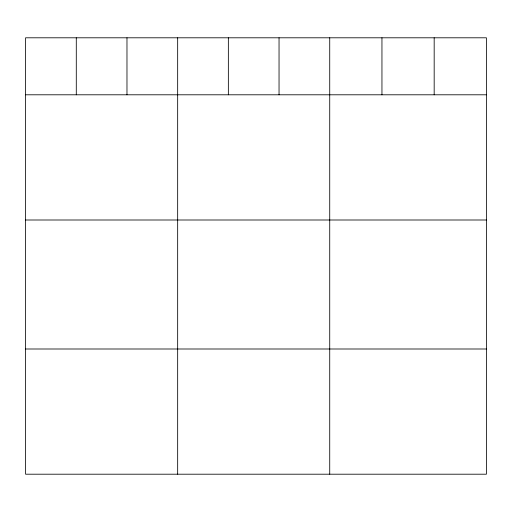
<?xml version="1.0" encoding="UTF-8"?>
<svg xmlns="http://www.w3.org/2000/svg" width="512" height="512" viewBox="0 0 512 512"><rect width="100%" height="100%" fill="white"/><g stroke="black" fill="none" stroke-linecap="round" stroke-linejoin="round"><path stroke-width="0.77" d="M486.4 94.797L486.4 474.202L25.6 474.202L25.6 37.798L486.4 37.798L486.4 94.797L25.6 94.797M25.6 220L486.4 220M25.6 348.998L486.4 348.998M434.176 37.798L434.176 94.797M381.952 37.798L381.952 94.797M329.728 37.798L329.728 474.202M279.04 37.798L279.04 94.797M228.352 37.798L228.352 94.797M177.664 37.798L177.664 474.202M126.976 37.798L126.976 94.797M76.288 37.798L76.288 94.797"/></g></svg>
